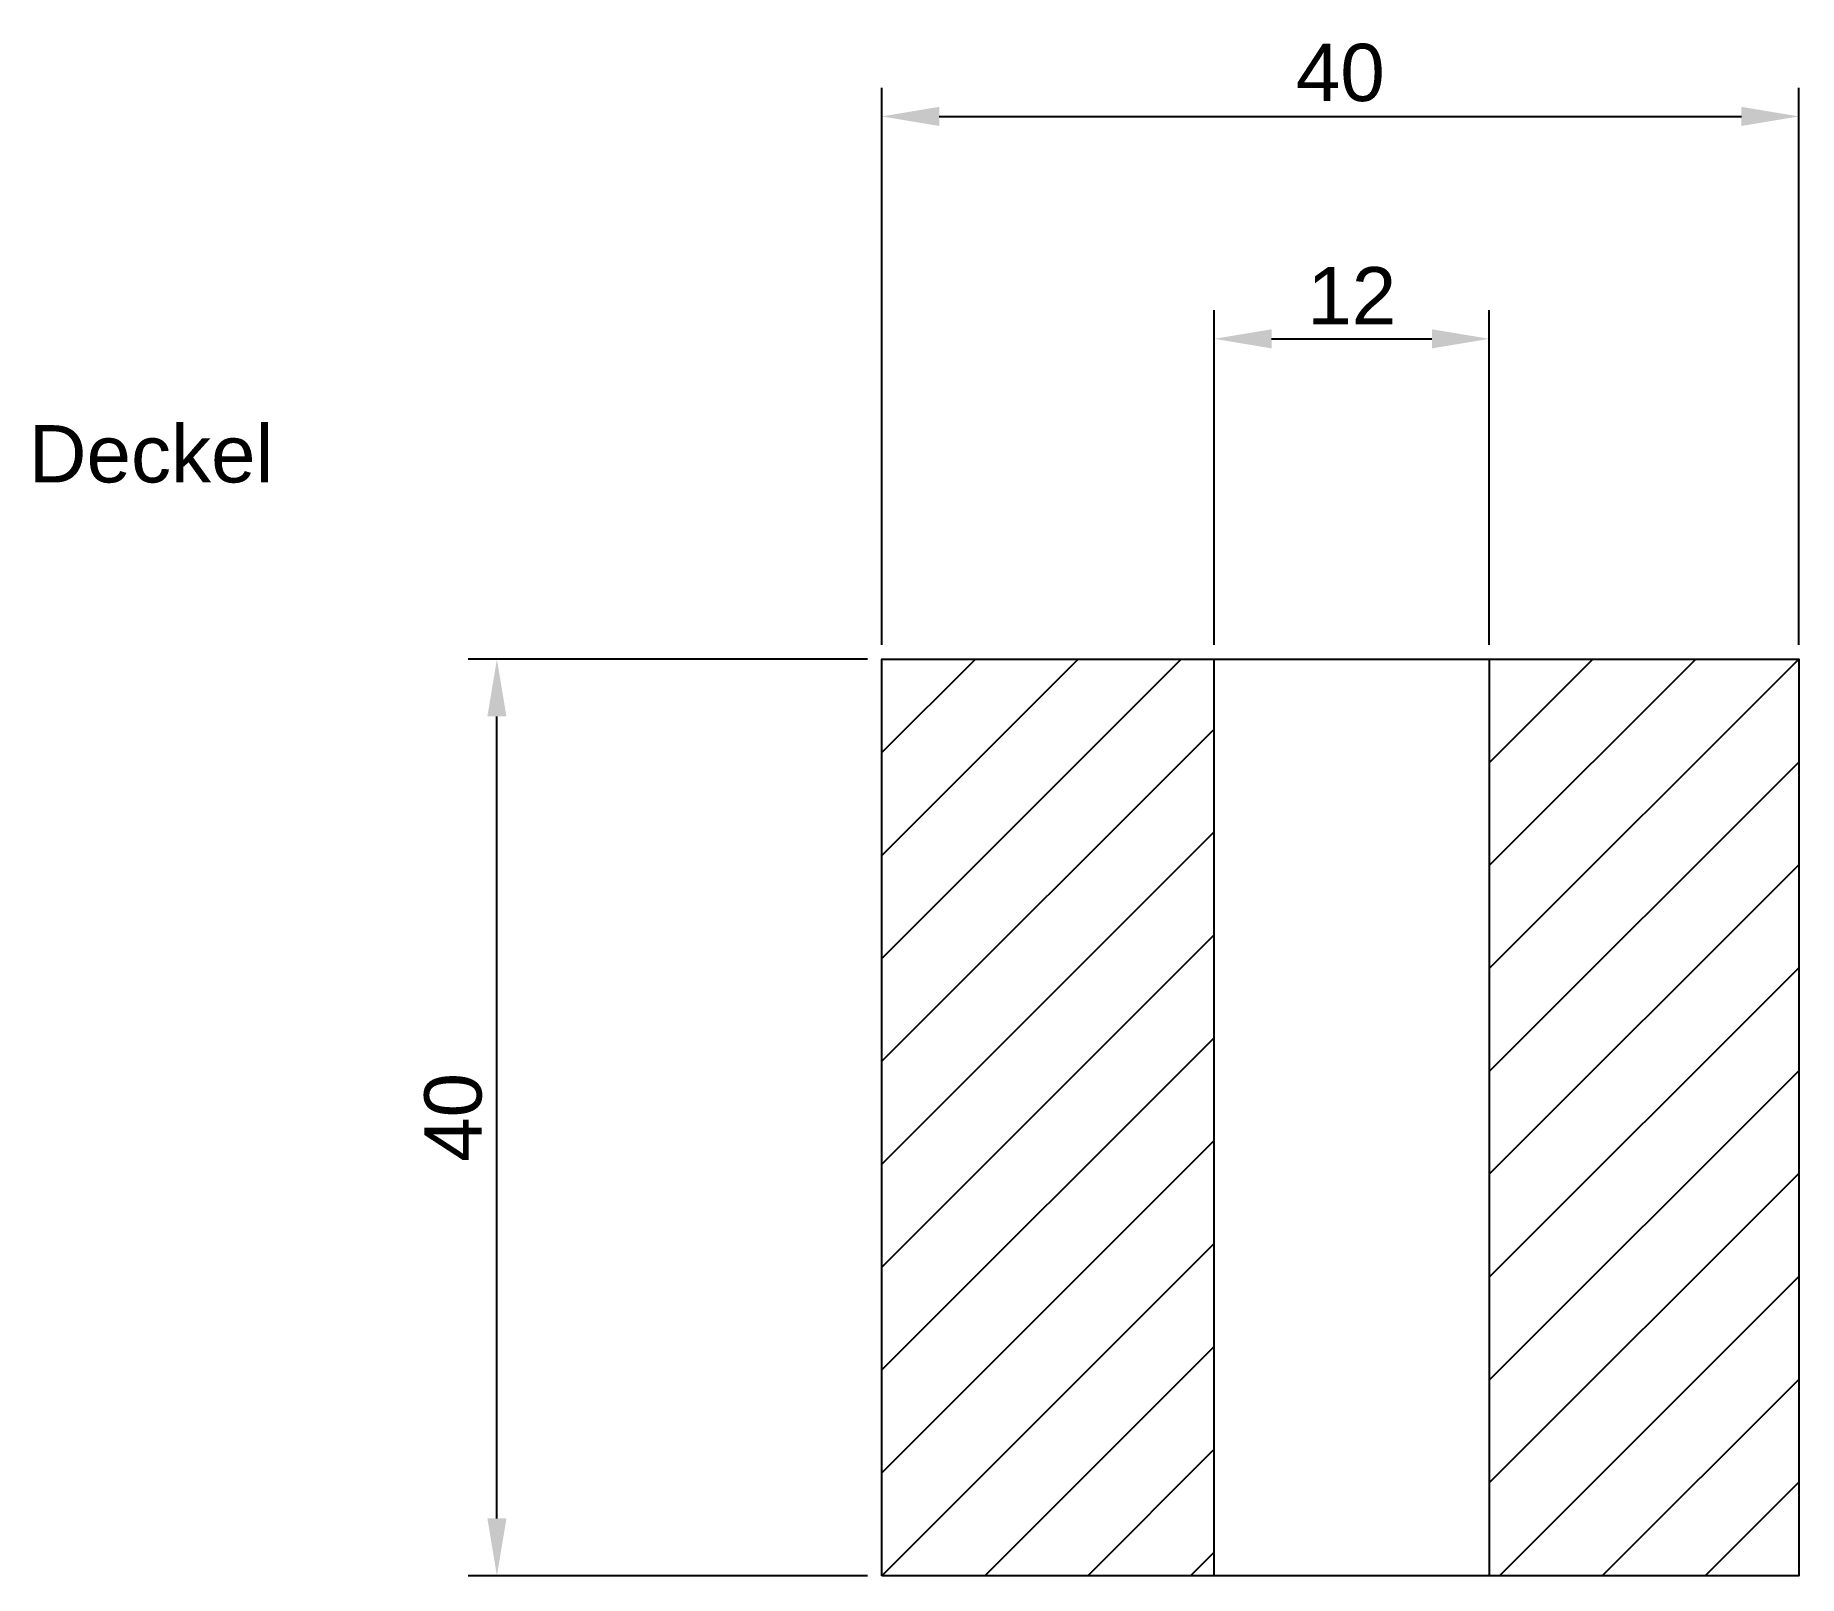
# Model space of a CAD drawing. Header units: millimetres. Extents: x -36.9 to 40, y 0 to 67.2.
import ezdxf

# ---------------------------------------------------------------- set-up
doc = ezdxf.new("R2010")
doc.units = ezdxf.units.MM
doc.styles.get("Standard").update_dxf_attribs({"font": 'arial.ttf'})
doc.dimstyles.new('ISO-25', dxfattribs={"dimtxt": 2.5, "dimasz": 2.5, "dimexe": 1.25, "dimexo": 0.625, "dimtad": 1, "dimtxsty": 'Standard', "dimcen": 2.5, "dimadec": 0, "dimazin": 0, "dimtfac": 1, "dimtmove": 0, "dimatfit": 3, "dimfxl": 1, "dimarcsym": 0})

# ---------------------------------------------------------------- blocks, each defined once
blk = doc.blocks.new('*D1')
at = {"color": 0, "lineweight": -2}
for p, q in [((14.5, 40.625), (14.5, 55.23)), ((26.5, 40.625), (26.5, 55.23)), ((17, 53.98), (24, 53.98))]:
    blk.add_line(p, q, dxfattribs=at)
at = {"color": 0}
for points in [[(17, 54.397), (17, 53.563), (14.5, 53.98)], [(24, 53.563), (24, 54.397), (26.5, 53.98)]]:
    blk.add_solid(points, dxfattribs=at)
at = {"layer": 'Defpoints', "color": 0}
for p in [(26.5, 53.98), (14.5, 40), (26.5, 40)]:
    blk.add_point(p, dxfattribs=at)
at = {"color": 0, "insert": (20.5, 55.86), "char_height": 2.5, "attachment_point": 5}
blk.add_mtext('12', dxfattribs=at)
blk = doc.blocks.new('*D2')
at = {"color": 0, "lineweight": -2}
for p, q in [((-0.625, 40), (-18.044, 40)), ((-16.794, 2.5), (-16.794, 37.5)), ((-0.625, 0), (-18.044, 0))]:
    blk.add_line(p, q, dxfattribs=at)
at = {"color": 0}
for points in [[(-16.377, 37.5), (-17.21, 37.5), (-16.794, 40)], [(-17.21, 2.5), (-16.377, 2.5), (-16.794, 0)]]:
    blk.add_solid(points, dxfattribs=at)
at = {"layer": 'Defpoints', "color": 0}
for p in [(-16.794, 40), (0, 40), (0, 0)]:
    blk.add_point(p, dxfattribs=at)
at = {"color": 0, "insert": (-18.695, 20), "char_height": 2.5, "attachment_point": 5, "rotation": 90}
blk.add_mtext('40', dxfattribs=at)
blk = doc.blocks.new('*D3')
at = {"color": 0, "lineweight": -2}
for p, q in [((0, 40.625), (0, 64.937)), ((40, 40.625), (40, 64.937)), ((2.5, 63.687), (37.5, 63.687))]:
    blk.add_line(p, q, dxfattribs=at)
at = {"color": 0}
for points in [[(2.5, 64.103), (2.5, 63.27), (0, 63.687)], [(37.5, 63.27), (37.5, 64.103), (40, 63.687)]]:
    blk.add_solid(points, dxfattribs=at)
at = {"layer": 'Defpoints', "color": 0}
for p in [(40, 63.687), (0, 40), (40, 40)]:
    blk.add_point(p, dxfattribs=at)
at = {"color": 0, "insert": (20, 65.588), "char_height": 2.5, "attachment_point": 5}
blk.add_mtext('40', dxfattribs=at)

msp = doc.modelspace()

# ---------------------------------------------------------------- hatches: boundary and pattern name
h = msp.add_hatch()
h.set_pattern_fill('ANSI31', color=256, style=0)
h.paths.add_polyline_path([(14.5, 0), (14.5, 40), (0, 40), (0, 0)])
h = msp.add_hatch()
h.set_pattern_fill('ANSI31', color=256, style=0)
h.paths.add_polyline_path([(0, 0), (0, 40), (40, 40), (40, 0)])
h.paths.add_polyline_path([(14.5, 0), (14.5, 40), (26.5, 40), (26.5, 0)], flags=16)

# ---------------------------------------------------------------- linework, layer by layer
for points in [[(0, 0), (0, 40), (40, 40), (40, 0)], [(14.5, 0), (14.5, 40), (26.5, 40), (26.5, 0)]]:
    msp.add_lwpolyline(points, close=True)

# ---------------------------------------------------------------- texts
at = {"insert": (-37.221, 50.213), "char_height": 2.5, "width": 29.40962, "attachment_point": 1}
msp.add_mtext('{Deckel}', dxfattribs=at)

# ---------------------------------------------------------------- dimensions: what is measured, and where the dimension line sits
for base, p1, p2, picture, middle in [((40, 63.687), (0, 40), (40, 40), '*D3', (20, 65.588)), ((26.5, 53.98), (14.5, 40), (26.5, 40), '*D1', (20.5, 55.86))]:
    dim = msp.add_linear_dim(base=base, p1=p1, p2=p2, dimstyle='ISO-25')
    dim.commit()
    dim.dimension.update_dxf_attribs({"geometry": picture, "text_midpoint": middle})
dim = msp.add_linear_dim(base=(-16.794, 40), p1=(0, 0), p2=(0, 40), angle=90, dimstyle='ISO-25')
dim.commit()
dim.dimension.update_dxf_attribs({"geometry": '*D2', "text_midpoint": (-18.695, 20)})

doc.saveas('drawing.dxf')
